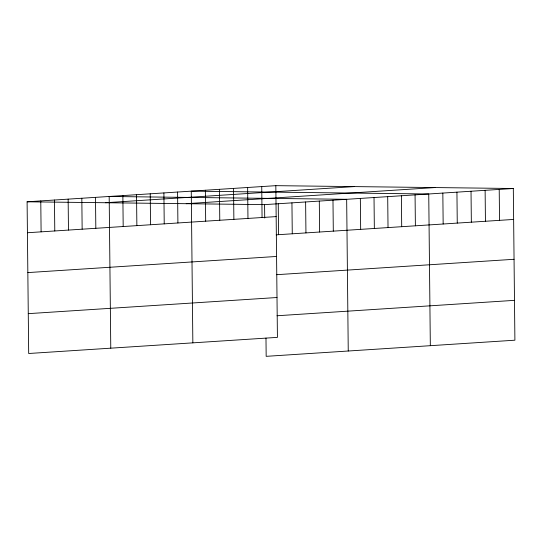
<?xml version="1.0" encoding="UTF-8"?>
<svg xmlns="http://www.w3.org/2000/svg" width="542" height="542" viewBox="0 0 542 542"><rect width="100%" height="100%" fill="white"/><g stroke="black" fill="none" stroke-linecap="round" stroke-linejoin="round"><path stroke-width="0.81" d="M275.831 185.662L277.423 337.368L28.685 353.499L27.1 201.8L275.831 185.662L513.315 188.501L514.9 340.2L266.169 356.338L265.98 338.072M105.466 202.735L354.204 186.597M186.211 203.697L434.941 187.566M27.1 201.8L264.577 204.632L513.315 188.501M27.425 232.742L276.156 216.604M276.169 234.842L513.633 219.435M27.838 272.592L276.576 256.454M276.589 274.692L514.053 259.286M28.272 313.649L277.003 297.517M277.016 315.756L514.48 300.349M499.216 189.409L499.541 220.35M485.124 190.323L485.442 221.265M471.025 191.238L471.35 222.179M456.933 192.153L457.258 223.094M442.834 193.067L443.16 224.009M430.328 345.688L428.742 193.982L191.265 191.15L192.85 342.856M415.064 194.869L415.389 225.811M401.385 195.757L401.703 226.698M387.699 196.644L388.025 227.586M374.021 197.532L374.346 228.473M360.342 198.419L360.667 229.361M348.249 351.013L346.663 199.307L109.179 196.475L110.771 348.181M332.978 200.194L333.303 231.136M319.299 201.082L319.624 232.023M305.62 201.97L305.945 232.911M291.942 202.857L292.267 233.798M278.256 203.745L278.581 234.686M264.577 204.632L264.72 218.013M261.739 186.577L262.064 217.518M247.64 187.491L247.965 218.433M233.548 188.406L233.873 219.347M219.456 189.321L219.774 220.262M205.357 190.235L205.682 221.177M177.586 192.037L177.905 222.979M163.901 192.925L164.226 223.866M150.222 193.812L150.547 224.754M136.543 194.7L136.869 225.641M122.865 195.587L123.183 226.529M95.5 197.363L95.826 228.304M81.822 198.25L82.147 229.191M68.143 199.138L68.468 230.079M54.457 200.025L54.783 230.967M40.779 200.913L41.104 231.854"/></g></svg>
